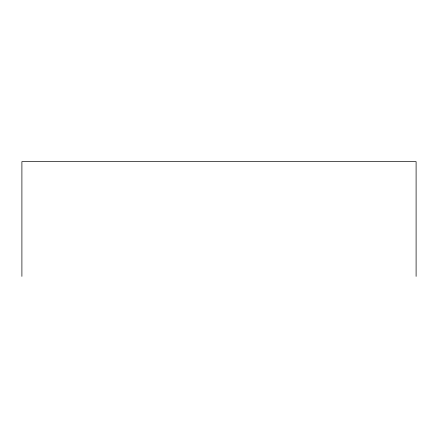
<?xml version="1.0" encoding="UTF-8"?>
<svg xmlns="http://www.w3.org/2000/svg" width="438" height="438" viewBox="0 0 438 438"><rect width="100%" height="100%" fill="white"/><g stroke="black" fill="none" stroke-linecap="round" stroke-linejoin="round"><path stroke-width="0.66" d="M416.1 276.378L416.1 161.622L21.9 161.622L21.9 276.378"/></g></svg>
